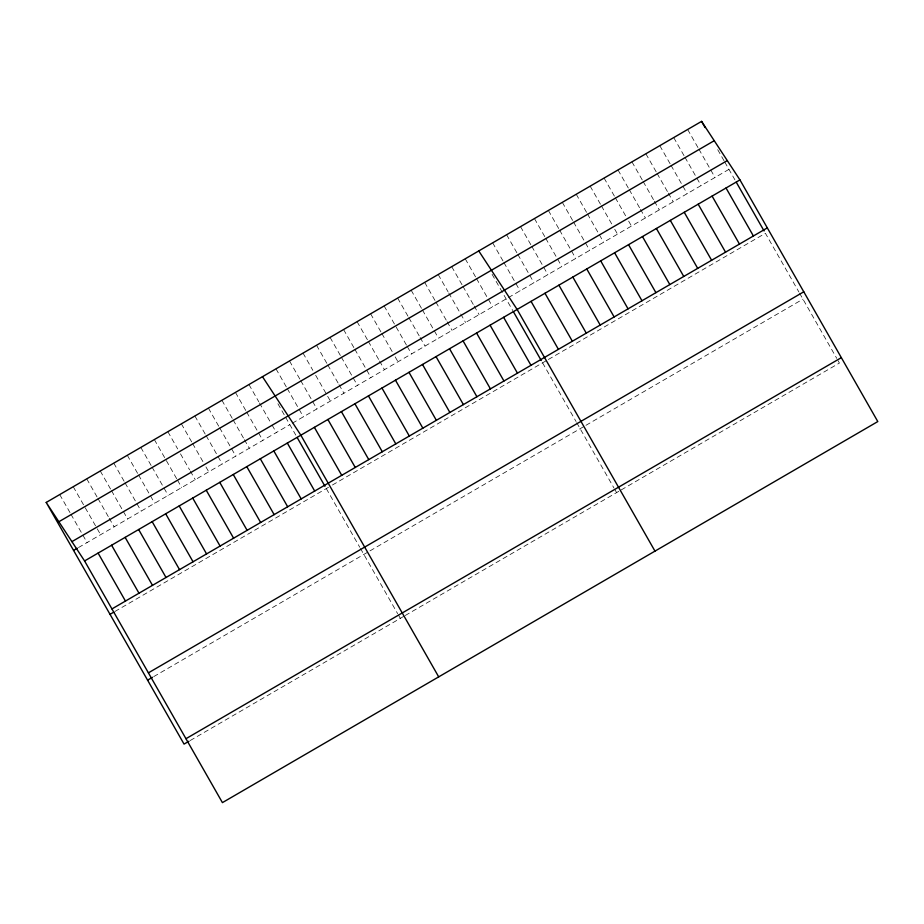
<?xml version="1.0" encoding="UTF-8"?>
<svg xmlns="http://www.w3.org/2000/svg" width="924" height="924" viewBox="0 0 924 924"><rect width="100%" height="100%" fill="white"/><g stroke="black" fill="none" stroke-linecap="round" stroke-linejoin="round"><path stroke-width="0.69" stroke-dasharray="4.62 3.46" d="M78.482 547.551L289.847 424.67M292.296 423.238L506.121 298.926M508.443 297.574L728.944 169.369M114.946 611.469L331.219 485.724M332.444 485.008L547.216 360.141M548.382 359.471L765.407 233.287L798.867 291.949M153.731 676.611L368.78 551.582M370.004 550.866L584.777 425.999M585.943 425.317L802.968 299.133M190.194 740.528L404.007 616.216M405.232 615.5L620.073 490.586M621.24 489.905L839.419 363.051L837.433 359.563M717.717 149.676L724.035 160.753M724.739 161.989L734.915 179.822M799.549 293.151L836.774 358.408M687.652 129.487L698.174 147.932M698.879 149.168L710.106 168.849M710.81 170.085L715.014 177.466M673.723 137.584L684.245 156.029M684.95 157.265L696.176 176.946M696.881 178.182L701.097 185.562M659.794 145.68L670.327 164.125M671.02 165.361L682.259 185.043M682.952 186.278L687.167 193.659M645.864 153.777L656.398 172.234M657.103 173.458L667.625 191.915M668.329 193.139L673.238 201.755M631.947 161.873L642.469 180.33M643.173 181.554L653.695 200.011M654.4 201.247L659.309 209.852M618.017 169.97L628.539 188.427M629.244 189.651L639.766 208.108M640.471 209.344L645.391 217.948M604.088 178.066L614.622 196.523M615.315 197.748L625.848 216.204M628.655 221.125L631.462 226.045M590.159 186.163L600.692 204.62M601.385 205.844L611.919 224.301M614.726 229.221L617.532 234.142M576.241 194.259L586.763 212.716M587.468 213.941L598.694 233.633M599.399 234.858L603.603 242.238M562.312 202.356L572.834 220.813M573.538 222.037L584.765 241.73M585.47 242.954L589.674 250.335M548.382 210.453L558.904 228.909M559.609 230.134L570.836 249.827M571.54 251.051L575.756 258.443M534.453 218.549L544.987 237.006M545.68 238.242L556.918 257.923M557.611 259.147L561.827 266.539M520.524 226.646L531.057 245.103M531.762 246.338L542.989 266.02M543.693 267.255L547.897 274.636M506.606 234.742L517.128 253.199M517.833 254.435L529.059 274.116M529.764 275.352L533.968 282.732M492.677 242.839L503.199 261.296M503.903 262.531L520.05 290.829M492.088 274.312L512.751 310.545M542.573 362.843L576.045 421.506M576.726 422.707L613.94 487.964M614.61 489.119L616.597 492.608M465.234 258.801L475.756 277.258M476.461 278.482L487.687 298.175M488.392 299.399L492.596 306.78M451.709 266.655L462.243 285.112M462.947 286.348L473.469 304.804M474.174 306.029L479.082 314.645M438.195 274.52L448.024 291.741M448.729 292.977L465.569 322.499M424.682 282.374L435.204 300.831M435.909 302.067L446.431 320.512M447.135 321.748L452.044 330.365M411.168 290.24L421.691 308.685M422.395 309.921L438.53 338.219M397.643 298.094L408.177 316.551M408.87 317.775L419.404 336.232M420.108 337.468L425.017 346.073M384.13 305.948L406.583 345.322M407.288 346.558L411.503 353.938M370.616 313.813L381.138 332.27M381.843 333.495L392.365 351.952M395.172 356.872L397.978 361.792M357.091 321.668L367.625 340.124M368.318 341.36L378.852 359.817M379.556 361.041L384.465 369.658M343.578 329.533L354.1 347.99M354.804 349.214L370.951 377.512M330.064 337.387L340.586 355.844M341.291 357.08L352.518 376.761M353.222 377.997L357.426 385.377M316.539 345.253L327.073 363.709M327.766 364.934L338.299 383.391M339.004 384.615L343.913 393.231M303.026 353.107L312.855 370.328M315.662 375.26L330.399 401.097M289.512 360.972L300.034 379.418M300.739 380.653L311.966 400.335M312.67 401.57L316.874 408.951M275.987 368.826L286.521 387.283M287.225 388.507L303.361 416.805M277.916 403.753L284.927 416.054M285.632 417.29L295.807 435.123M326.299 488.588L359.759 547.251M360.452 548.452L397.667 613.709M398.336 614.864L400.323 618.352M248.96 384.546L258.778 401.767M259.482 403.003L271.413 423.92M272.118 425.144L276.322 432.524M235.435 392.4L245.969 410.857M246.673 412.092L257.9 431.774M258.593 433.01L262.809 440.39M221.922 400.265L232.455 418.722M233.148 419.946L243.682 438.403M244.375 439.639L249.295 448.244M208.408 408.119L218.93 426.576M219.635 427.812L235.77 456.109M194.883 415.985L205.417 434.442M206.121 435.666L217.348 455.347M218.052 456.583L222.257 463.964M181.37 423.839L191.903 442.296M192.596 443.52L203.13 461.977M205.937 466.897L208.743 471.829M167.856 431.704L177.674 448.925M180.492 453.846L189.605 469.842M190.309 471.067L195.218 479.683M154.343 439.558L176.796 478.932M177.5 480.157L181.705 487.537M140.818 447.412L151.351 465.869M152.044 467.105L168.191 495.403M127.304 455.278L137.826 473.735M138.531 474.959L149.757 494.652M150.462 495.876L154.678 503.257M113.791 463.132L124.313 481.589M125.017 482.825L136.244 502.506M136.948 503.742L141.153 511.122M100.266 470.997L110.799 489.454M111.492 490.679L122.73 510.36M123.423 511.596L127.639 518.976M86.752 478.851L97.274 497.308M97.979 498.544L108.512 516.99M109.205 518.225L114.126 526.842M73.239 486.717L100.6 534.696M59.714 494.571L70.247 513.028M70.94 514.252L82.178 533.945M82.871 535.169L87.087 542.55"/><path stroke-width="1.39" d="M46.2 502.437L701.582 121.379L739.951 179.903L877.8 421.563L222.418 802.621L84.581 560.949L46.2 502.437L184.049 744.097L188.958 741.244M58.87 521.737L714.24 140.691M71.91 541.637L727.292 160.591M73.574 550.415L77.258 548.267M84.581 560.949L739.951 179.903M111.943 608.928L767.324 227.882M110.025 614.333L113.71 612.185M148.406 672.845L803.776 291.799M147.586 680.179L152.506 677.327M185.967 738.703L841.348 357.657M478.748 250.935L517.128 309.459L654.977 551.12M262.474 376.68L300.854 435.204L438.692 676.865M701.582 121.379L705.081 127.535M736.243 182.155L764.079 230.965M726.033 187.999L753.395 235.978M712.104 196.096L739.466 244.075M698.174 204.192L725.548 252.171M684.245 212.289L711.619 260.268M670.316 220.386L697.689 268.364M656.398 228.482L683.76 276.472M642.469 236.579L669.831 284.569M628.539 244.675L655.913 292.665M614.61 252.772L641.984 300.762M600.692 260.868L628.054 308.859M586.763 268.965L614.125 316.955M572.834 277.061L600.207 325.052M558.904 285.17L586.278 333.148M544.975 293.266L572.349 341.245M531.057 301.363L558.419 349.341M513.409 311.711L541.245 360.51M503.615 317.313L530.977 365.303M490.09 325.179L517.463 373.157M476.576 333.033L503.95 381.011M463.063 340.887L490.425 388.877M449.538 348.752L476.911 396.731M436.024 356.606L463.398 404.597M422.511 364.472L449.873 412.451M408.986 372.326L436.359 420.316M395.472 380.191L422.846 428.17M381.959 388.045L409.32 436.036M368.433 395.911L395.807 443.89M354.92 403.765L382.293 451.744M341.406 411.619L368.768 459.609M327.881 419.484L355.255 467.463M314.368 427.338L341.741 475.329M297.135 437.456L324.971 486.267M287.329 443.058L314.703 491.048M273.816 450.924L301.189 498.902M260.302 458.778L287.664 506.756M246.789 466.643L274.151 514.622M233.264 474.497L260.637 522.476M219.75 482.351L247.124 530.341M206.237 490.217L233.599 538.195M192.712 498.071L220.085 546.061M179.198 505.936L206.572 553.915M165.685 513.79L193.047 561.78M152.16 521.656L179.533 569.634M138.646 529.51L166.02 577.488M125.133 537.364L152.495 585.354M111.608 545.229L138.981 593.208M98.094 553.083L125.468 601.074"/></g></svg>
